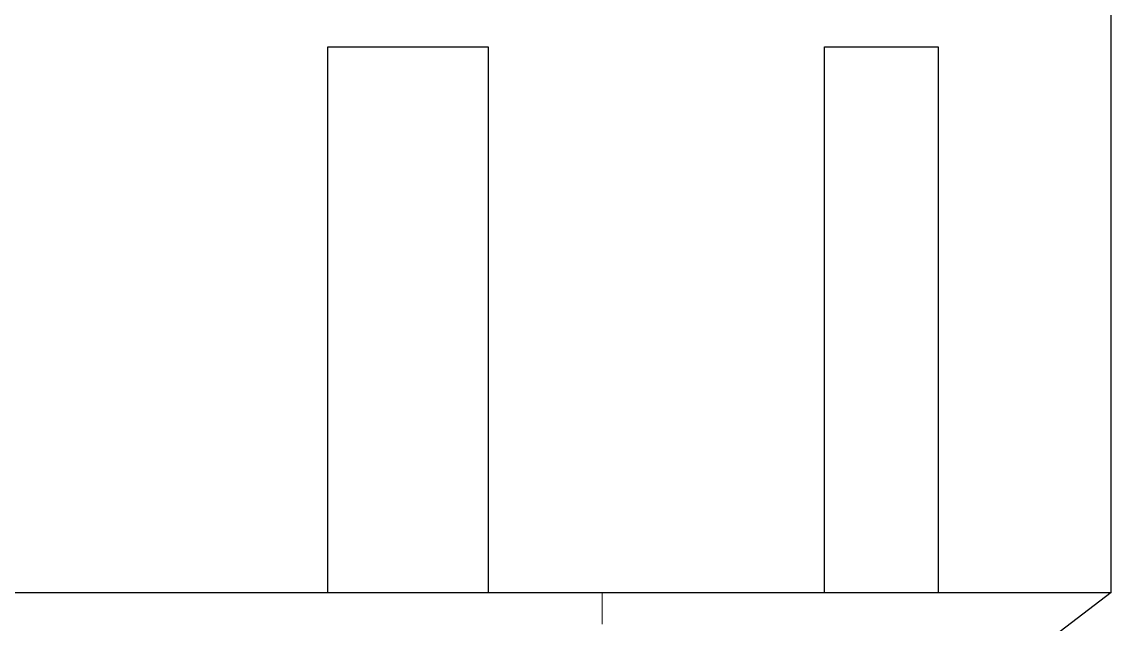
# Model space of a CAD drawing. Header units: millimetres. Extents: x 3795014 to 4300160, y 3869364 to 4016788.
# Drawn here: x 4229182.2 to 4229235.7, y 3922673.7 to 3922703.4 of the extents above; entities that cross this region are included whole.
import ezdxf

# ---------------------------------------------------------------- set-up
doc = ezdxf.new("R2010")
doc.units = ezdxf.units.MM
doc.layers.add('АРМАТУРА', color=2, linetype='Continuous')
doc.layers.add('Дополнительная', color=7, linetype='Continuous', lineweight=18)

msp = doc.modelspace()

# ---------------------------------------------------------------- linework, layer by layer
at = {"layer": 'АРМАТУРА', "color": 0, "lineweight": -3}
for p, q in [((4229235.687, 3922675.307, 0), (4229235.687, 3922706.828, 0)), ((4229197.212, 3922675.307, 0), (4229197.212, 3922702.12, 0)), ((4229197.212, 3922702.12, 0), (4229205.089, 3922702.12, 0)), ((4229205.089, 3922702.12, 0), (4229205.089, 3922675.307, 0)), ((4229221.613, 3922675.307, 0), (4229221.613, 3922702.12, 0)), ((4229221.613, 3922702.12, 0), (4229227.189, 3922702.12, 0)), ((4229227.189, 3922702.12, 0), (4229227.189, 3922675.307, 0)), ((4229125.396, 3922675.307, 0), (4229235.687, 3922675.307, 0)), ((4229125.396, 3922675.307, 0), (4229235.687, 3922675.307, 0)), ((4229235.687, 3922675.307, 0), (4229228.695, 3922669.967, 0))]:
    msp.add_line(p, q, dxfattribs=at)
at = {"layer": 'Дополнительная', "linetype": 'Continuous'}
for p in [(4229150.392, 3922675.307, 0), (4229210.692, 3922673.744, 0)]:
    msp.add_line(p, (4229210.692, 3922675.307, 0), dxfattribs=at)

doc.saveas('drawing.dxf')
